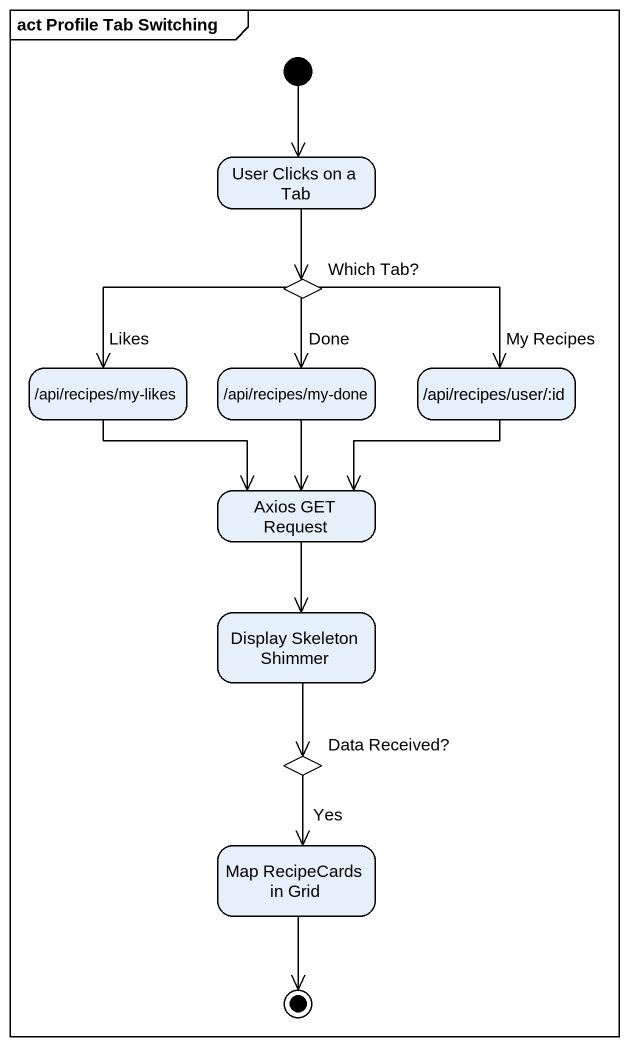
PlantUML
@startuml
mainframe act Profile Tab Switching
hide empty description
state "User Clicks on a Tab" as User_Clicks_on_a_Tab
state "Which Tab?" as Which_Tab <<choice>>
state "/api/recipes/my-likes" as api_recipes_my_likes
state "/api/recipes/my-done" as api_recipes_my_done
state "/api/recipes/user/:id" as api_recipes_user_id
state "Axios GET Request" as Axios_GET_Request
state "Display Skeleton Shimmer" as Display_Skeleton_Shimmer
state "Data Received?" as Data_Received <<choice>>
state "Map RecipeCards in Grid" as Map_RecipeCards_in_Grid
[*] --> User_Clicks_on_a_Tab
User_Clicks_on_a_Tab --> Which_Tab
Which_Tab -left-> api_recipes_my_likes : Likes
Which_Tab --> api_recipes_my_done : Done
Which_Tab -right-> api_recipes_user_id : My Recipes
api_recipes_my_likes --> Axios_GET_Request
api_recipes_my_done --> Axios_GET_Request
api_recipes_user_id --> Axios_GET_Request
Axios_GET_Request --> Display_Skeleton_Shimmer
Display_Skeleton_Shimmer --> Data_Received
Data_Received --> Map_RecipeCards_in_Grid : Yes
Map_RecipeCards_in_Grid --> [*]
@enduml
